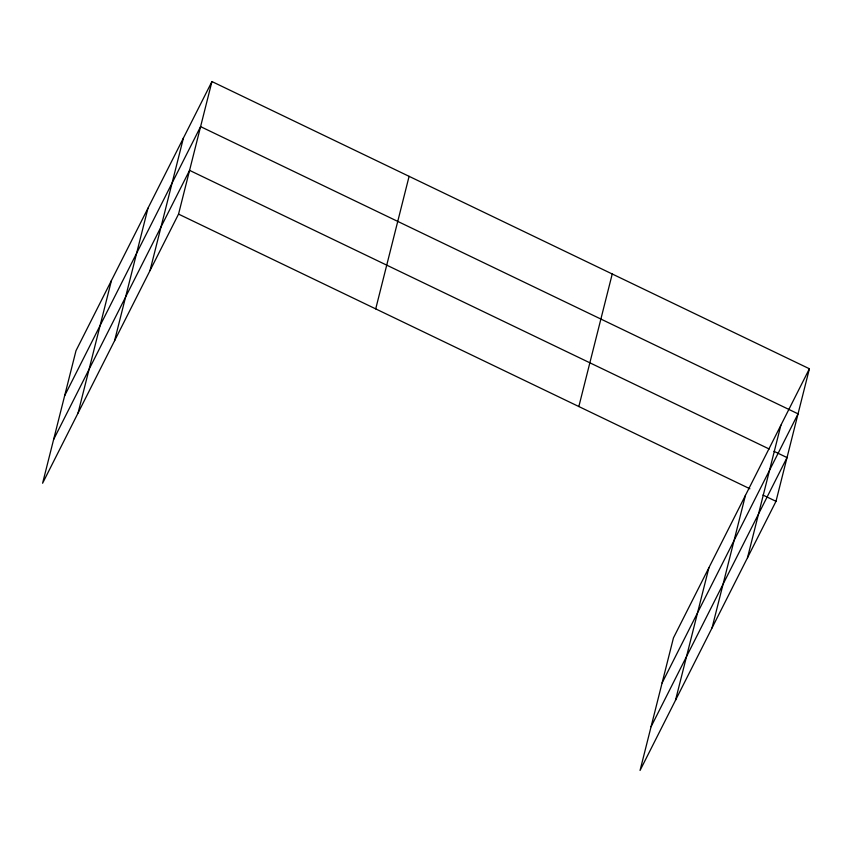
<?xml version="1.0" encoding="UTF-8"?>
<svg xmlns="http://www.w3.org/2000/svg" width="852" height="852" viewBox="0 0 852 852"><rect width="100%" height="100%" fill="white"/><g stroke="black" fill="none" stroke-linecap="round" stroke-linejoin="round"><path stroke-width="1.28" d="M78.054 413.05L111.452 280.5M114.573 340.736L147.971 208.186M150.027 270.553L183.425 138.003M211.946 81.558L75.998 350.683L42.6 483.233L178.547 214.108L211.946 81.558L809.4 368.767L776.002 501.317L640.054 770.442L673.453 637.892L809.4 368.767M375.711 308.893L409.098 176.332M578.838 406.542L612.237 273.982M675.508 700.259L708.907 567.709M712.038 627.956L745.436 495.406M747.492 557.772L780.879 425.223M64.645 395.743L200.582 126.618L798.047 413.838L662.1 682.963M53.623 439.494L189.57 170.368L769.207 449.015M651.077 726.703L787.024 457.577L773.957 451.294M178.547 214.108L749.877 488.76M762.945 495.044L776.002 501.317"/></g></svg>
